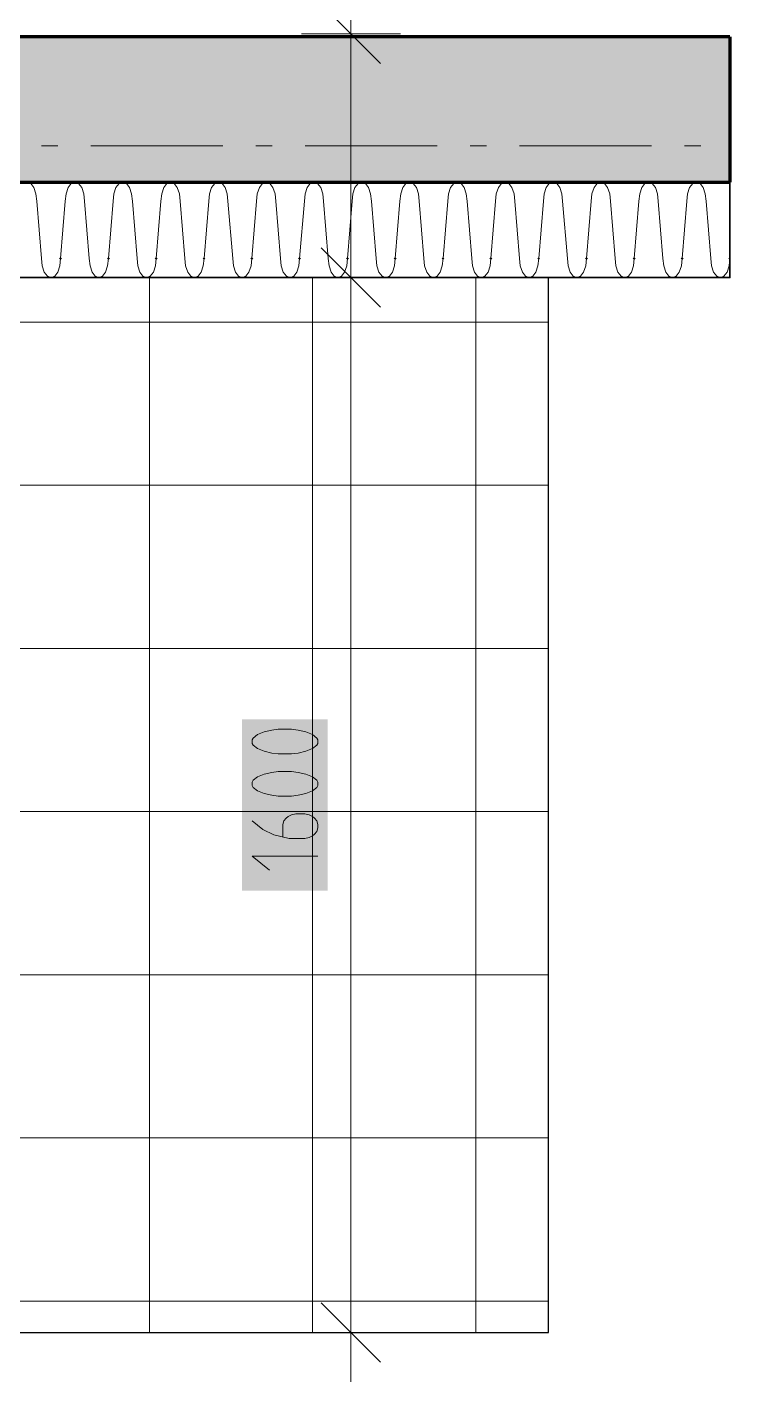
# Model space of a CAD drawing. Header units: millimetres. Extents: x 0 to 594, y 0 to 420.
# Drawn here: x 127.94 to 138.86, y 131.05 to 152.11 of the extents above; entities that cross this region are included whole.
import ezdxf

# ---------------------------------------------------------------- set-up
doc = ezdxf.new("R2010")
doc.units = ezdxf.units.MM
doc.header["$LTSCALE"] = 8
for name, color, linetype in [('PDF_Koty delkove', 7, 'Continuous'), ('PDF_Obecne 0.25', 7, 'Continuous'), ('PDF_Osy hlavni', 7, 'Continuous'), ('PDF_Srafy', 7, 'Continuous'), ('PDF_Steny obvodove nosne', 7, 'Continuous'), ('PDF_Zatepleni', 7, 'Continuous')]:
    doc.layers.add(name, color=color, linetype=linetype)

msp = doc.modelspace()

# ---------------------------------------------------------------- linework, layer by layer
at = {"layer": 'PDF_Koty delkove', "lineweight": 18}
for points in [[(132.971, 131.814), (132.971, 141.401), (132.971, 148.214), (132.971, 152.006), (132.971, 168.201), (132.971, 172.708), (132.971, 188.291), (132.971, 256.401), (132.971, 259.169), (132.971, 296.581)], [(133.432, 151.545), (132.51, 152.467)], [(133.74, 152.006), (132.971, 152.006), (132.203, 152.006)], [(133.432, 147.752), (132.51, 148.675)], [(133.74, 148.214), (132.971, 148.214), (132.203, 148.214)], [(132.048, 141.191), (131.843, 141.191), (131.741, 141.177), (131.621, 141.15), (131.519, 141.109), (131.45, 141.055), (131.434, 141.027), (131.434, 140.973), (131.45, 140.945), (131.519, 140.891), (131.621, 140.85), (131.741, 140.822), (131.843, 140.808), (132.048, 140.808), (132.15, 140.822)], [(132.15, 140.822), (132.27, 140.85), (132.373, 140.891), (132.441, 140.945), (132.459, 140.973), (132.459, 141.027), (132.441, 141.055), (132.373, 141.109), (132.27, 141.15), (132.15, 141.177), (132.048, 141.191)], [(131.911, 139.522), (131.911, 139.713), (131.929, 139.768), (131.963, 139.809), (131.997, 139.836), (132.048, 139.863), (132.116, 139.877), (132.253, 139.877), (132.321, 139.863), (132.373, 139.836), (132.406, 139.809)], [(132.406, 139.809), (132.441, 139.768), (132.459, 139.713), (132.459, 139.659), (132.441, 139.604), (132.406, 139.563), (132.373, 139.536), (132.321, 139.508), (132.253, 139.494), (132.014, 139.494), (131.775, 139.549), (131.604, 139.631), (131.434, 139.768)], [(132.459, 139.22), (131.434, 139.22), (131.706, 139.002)], [(133.432, 131.353), (132.51, 132.275)], [(133.74, 131.814), (132.971, 131.814), (132.203, 131.814)], [(132.971, 131.814), (132.971, 131.045)]]:
    msp.add_lwpolyline(points, dxfattribs=at)
msp.add_lwpolyline([(132.048, 140.534), (131.843, 140.534), (131.741, 140.52), (131.621, 140.493), (131.519, 140.452), (131.45, 140.398), (131.434, 140.37), (131.434, 140.316), (131.45, 140.288), (131.519, 140.234), (131.621, 140.193), (131.741, 140.165), (131.843, 140.151), (132.048, 140.151), (132.15, 140.165), (132.27, 140.193), (132.373, 140.234), (132.441, 140.288), (132.459, 140.316), (132.459, 140.37), (132.441, 140.398), (132.373, 140.452), (132.27, 140.493), (132.15, 140.52)], close=True, dxfattribs=at)
at = {"layer": 'PDF_Koty delkove', "color": 7, "lineweight": 18, "true_color": 0xffffff, "transparency": 33554559}
msp.add_solid([(132.612, 138.683), (132.612, 141.345), (131.28, 138.683), (131.28, 141.345)], dxfattribs=at)
at = {"layer": 'PDF_Obecne 0.25', "lineweight": 25}
msp.add_lwpolyline([(109.99, 131.814), (136.043, 131.814), (136.043, 148.214)], dxfattribs=at)
at = {"layer": 'PDF_Osy hlavni', "lineweight": 18}
for points in [[(128.418, 150.264), (128.162, 150.264)], [(130.981, 150.264), (128.931, 150.264)], [(131.749, 150.264), (131.493, 150.264)], [(134.312, 150.264), (132.262, 150.264)], [(135.081, 150.264), (134.824, 150.264)], [(137.643, 150.264), (135.593, 150.264)], [(138.412, 150.264), (138.156, 150.264)]]:
    msp.add_lwpolyline(points, dxfattribs=at)
at = {"layer": 'PDF_Srafy', "lineweight": 9}
for points in [[(134.912, 148.214), (134.912, 144.985), (129.839, 144.985), (124.765, 144.985), (119.692, 144.985), (114.619, 144.985), (114.546, 144.985)], [(132.376, 148.214), (132.376, 147.522), (127.302, 147.522), (122.229, 147.522), (117.155, 147.522), (115.395, 147.522)], [(129.839, 148.214), (129.839, 144.985), (129.839, 139.912)], [(132.376, 147.522), (132.376, 142.449), (127.302, 142.449), (122.229, 142.449), (117.155, 142.449), (113.697, 142.449)], [(136.043, 147.522), (132.376, 147.522)], [(134.912, 144.985), (134.912, 139.912), (129.839, 139.912), (124.765, 139.912), (119.692, 139.912), (114.619, 139.912), (112.848, 139.912)], [(136.043, 144.985), (134.912, 144.985)], [(136.043, 142.449), (132.376, 142.449)], [(132.376, 142.449), (132.376, 137.375), (132.376, 132.302)], [(129.839, 139.912), (129.839, 134.838), (129.839, 131.814)], [(136.043, 139.912), (134.912, 139.912)], [(134.912, 139.912), (134.912, 134.838), (134.912, 131.814)], [(136.043, 137.375), (132.376, 137.375), (127.302, 137.375), (122.229, 137.375), (117.155, 137.375), (112.082, 137.375), (111.999, 137.375)], [(136.043, 134.838), (134.912, 134.838), (129.839, 134.838), (124.765, 134.838), (119.692, 134.838), (114.619, 134.838), (111.15, 134.838)], [(136.043, 132.302), (132.376, 132.302), (127.302, 132.302), (122.229, 132.302), (117.155, 132.302), (112.082, 132.302), (110.301, 132.302)], [(132.376, 132.302), (132.376, 131.814)]]:
    msp.add_lwpolyline(points, dxfattribs=at)
at = {"layer": 'PDF_Steny obvodove nosne', "lineweight": 70}
for points in [[(138.862, 151.955), (123.744, 151.955), (123.692, 151.955)], [(138.862, 151.955), (138.862, 150.622), (138.862, 149.854), (138.862, 149.7)], [(123.692, 149.7), (138.862, 149.7)]]:
    msp.add_lwpolyline(points, dxfattribs=at)
at = {"layer": 'PDF_Steny obvodove nosne', "color": 9, "lineweight": 9, "true_color": 0xc0c0c0, "transparency": 33554559}
msp.add_solid([(138.862, 151.955), (123.692, 151.955), (138.862, 149.7), (123.692, 149.7)], dxfattribs=at)
at = {"layer": 'PDF_Zatepleni', "lineweight": 35}
msp.add_lwpolyline([(121.642, 149.495), (121.642, 149.7), (123.692, 149.7), (123.744, 149.7), (138.862, 149.7), (138.862, 148.214), (121.642, 148.214)], dxfattribs=at)
at = {"layer": 'PDF_Zatepleni', "lineweight": 9}
for points in [[(128.088, 149.403), (128.076, 149.517), (128.044, 149.614), (127.995, 149.679), (127.954, 149.7)], [(128.666, 149.7), (128.624, 149.679), (128.576, 149.614), (128.543, 149.517), (128.532, 149.403)], [(128.831, 149.403), (128.819, 149.517), (128.787, 149.614), (128.739, 149.679), (128.697, 149.7)], [(129.367, 149.679), (129.319, 149.614), (129.287, 149.517), (129.275, 149.403)], [(129.409, 149.7), (129.367, 149.679)], [(129.574, 149.403), (129.563, 149.517), (129.53, 149.614), (129.482, 149.679), (129.44, 149.7)], [(130.152, 149.7), (130.11, 149.679), (130.062, 149.614), (130.03, 149.517), (130.018, 149.403)], [(130.317, 149.403), (130.306, 149.517), (130.273, 149.614), (130.225, 149.679), (130.183, 149.7)], [(130.895, 149.7), (130.854, 149.679), (130.805, 149.614), (130.773, 149.517), (130.761, 149.403)], [(131.06, 149.403), (131.049, 149.517), (131.016, 149.614), (130.968, 149.679), (130.926, 149.7)], [(131.638, 149.7), (131.597, 149.679), (131.548, 149.614), (131.516, 149.517), (131.504, 149.403)], [(131.803, 149.403), (131.792, 149.517), (131.759, 149.614), (131.711, 149.679), (131.669, 149.7)], [(132.381, 149.7), (132.34, 149.679), (132.291, 149.614), (132.259, 149.517), (132.248, 149.403)], [(132.546, 149.403), (132.535, 149.517), (132.503, 149.614), (132.454, 149.679), (132.413, 149.7)], [(133.125, 149.7), (133.083, 149.679), (133.034, 149.614), (133.002, 149.517), (132.991, 149.403)], [(133.289, 149.403), (133.278, 149.517), (133.246, 149.614), (133.197, 149.679), (133.156, 149.7)], [(133.868, 149.7), (133.826, 149.679), (133.778, 149.614), (133.745, 149.517), (133.734, 149.403)], [(134.033, 149.403), (134.021, 149.517), (133.989, 149.614), (133.94, 149.679), (133.899, 149.7)], [(134.611, 149.7), (134.569, 149.679), (134.521, 149.614), (134.488, 149.517), (134.477, 149.403)], [(134.776, 149.403), (134.764, 149.517), (134.732, 149.614), (134.683, 149.679), (134.642, 149.7)], [(135.354, 149.7), (135.312, 149.679), (135.264, 149.614), (135.231, 149.517), (135.22, 149.403)], [(135.519, 149.403), (135.507, 149.517), (135.475, 149.614), (135.427, 149.679), (135.385, 149.7)], [(136.097, 149.7), (136.055, 149.679), (136.007, 149.614), (135.975, 149.517), (135.963, 149.403)], [(136.262, 149.403), (136.251, 149.517), (136.218, 149.614), (136.17, 149.679), (136.128, 149.7)], [(136.84, 149.7), (136.799, 149.679), (136.75, 149.614), (136.718, 149.517), (136.706, 149.403)], [(136.913, 149.679), (136.871, 149.7)], [(137.005, 149.403), (136.994, 149.517), (136.961, 149.614), (136.913, 149.679)], [(137.583, 149.7), (137.542, 149.679), (137.493, 149.614), (137.461, 149.517), (137.449, 149.403)], [(137.748, 149.403), (137.737, 149.517), (137.704, 149.614), (137.656, 149.679), (137.614, 149.7)], [(138.326, 149.7), (138.285, 149.679), (138.236, 149.614), (138.204, 149.517), (138.193, 149.403)], [(138.491, 149.403), (138.48, 149.517), (138.448, 149.614), (138.399, 149.679), (138.358, 149.7)], [(128.161, 148.511), (128.088, 149.403)], [(128.532, 149.403), (128.458, 148.511)], [(128.532, 149.403), (128.532, 149.403)], [(128.532, 149.403), (128.532, 149.403)], [(128.904, 148.511), (128.831, 149.403)], [(129.275, 149.403), (129.202, 148.511)], [(129.275, 149.403), (129.275, 149.403)], [(129.647, 148.511), (129.574, 149.403)], [(130.018, 149.403), (129.945, 148.511)], [(130.018, 149.403), (130.018, 149.403)], [(130.391, 148.511), (130.317, 149.403)], [(130.761, 149.403), (130.688, 148.511)], [(130.761, 149.403), (130.761, 149.403)], [(131.134, 148.511), (131.06, 149.403)], [(131.504, 149.403), (131.431, 148.511)], [(131.504, 149.403), (131.504, 149.403)], [(131.877, 148.511), (131.803, 149.403)], [(132.248, 149.403), (132.174, 148.511)], [(132.248, 149.403), (132.248, 149.403)], [(132.62, 148.511), (132.546, 149.403)], [(132.991, 149.403), (132.917, 148.511)], [(132.991, 149.403), (132.991, 149.403)], [(133.363, 148.511), (133.289, 149.403)], [(133.734, 149.403), (133.66, 148.511)], [(133.734, 149.403), (133.734, 149.403)], [(134.106, 148.511), (134.033, 149.403)], [(134.477, 149.403), (134.403, 148.511)], [(134.477, 149.403), (134.477, 149.403)], [(134.849, 148.511), (134.776, 149.403)], [(135.22, 149.403), (135.147, 148.511)], [(135.22, 149.403), (135.22, 149.403)], [(135.592, 148.511), (135.519, 149.403)], [(135.963, 149.403), (135.89, 148.511)], [(135.963, 149.403), (135.963, 149.403)], [(136.336, 148.511), (136.262, 149.403)], [(136.706, 149.403), (136.633, 148.511)], [(136.706, 149.403), (136.706, 149.403)], [(137.079, 148.511), (137.005, 149.403)], [(137.449, 149.403), (137.376, 148.511)], [(137.449, 149.403), (137.449, 149.403)], [(137.822, 148.511), (137.748, 149.403)], [(138.193, 149.403), (138.119, 148.511)], [(138.193, 149.403), (138.193, 149.403)], [(138.565, 148.511), (138.491, 149.403)], [(128.161, 148.511), (128.173, 148.397), (128.205, 148.301), (128.253, 148.236), (128.31, 148.214)], [(128.31, 148.214), (128.367, 148.236), (128.415, 148.301), (128.447, 148.397), (128.458, 148.511)], [(128.904, 148.511), (128.916, 148.397), (128.948, 148.301), (128.996, 148.236), (129.053, 148.214)], [(129.053, 148.214), (129.11, 148.236), (129.158, 148.301), (129.19, 148.397), (129.202, 148.511)], [(129.647, 148.511), (129.659, 148.397), (129.691, 148.301), (129.739, 148.236), (129.796, 148.214)], [(129.796, 148.214), (129.853, 148.236), (129.901, 148.301), (129.933, 148.397), (129.945, 148.511)], [(130.391, 148.511), (130.402, 148.397), (130.434, 148.301), (130.482, 148.236), (130.539, 148.214)], [(130.539, 148.214), (130.596, 148.236), (130.644, 148.301), (130.677, 148.397), (130.688, 148.511)], [(131.134, 148.511), (131.145, 148.397), (131.177, 148.301), (131.225, 148.236), (131.282, 148.214)], [(131.282, 148.214), (131.339, 148.236), (131.387, 148.301), (131.42, 148.397), (131.431, 148.511)], [(131.877, 148.511), (131.888, 148.397), (131.92, 148.301), (131.969, 148.236), (132.025, 148.214)], [(132.025, 148.214), (132.082, 148.236), (132.131, 148.301), (132.163, 148.397), (132.174, 148.511)], [(132.62, 148.511), (132.631, 148.397), (132.663, 148.301), (132.712, 148.236), (132.769, 148.214)], [(132.769, 148.214), (132.769, 148.214), (132.825, 148.236), (132.874, 148.301), (132.906, 148.397), (132.917, 148.511)], [(133.363, 148.511), (133.374, 148.397), (133.407, 148.301), (133.455, 148.236)], [(133.512, 148.214), (133.569, 148.236), (133.617, 148.301), (133.649, 148.397), (133.66, 148.511)], [(134.106, 148.511), (134.117, 148.397), (134.15, 148.301), (134.198, 148.236), (134.255, 148.214)], [(134.255, 148.214), (134.312, 148.236), (134.36, 148.301), (134.392, 148.397), (134.403, 148.511)], [(134.849, 148.511), (134.861, 148.397), (134.893, 148.301), (134.941, 148.236), (134.998, 148.214)], [(135.103, 148.301), (135.135, 148.397), (135.147, 148.511)], [(135.592, 148.511), (135.604, 148.397), (135.636, 148.301), (135.684, 148.236), (135.741, 148.214)], [(135.741, 148.214), (135.798, 148.236), (135.846, 148.301), (135.878, 148.397), (135.89, 148.511)], [(136.336, 148.511), (136.347, 148.397), (136.379, 148.301), (136.427, 148.236), (136.484, 148.214)], [(136.484, 148.214), (136.541, 148.236), (136.589, 148.301), (136.621, 148.397), (136.633, 148.511)], [(137.079, 148.511), (137.09, 148.397), (137.122, 148.301), (137.17, 148.236), (137.227, 148.214)], [(137.227, 148.214), (137.284, 148.236), (137.332, 148.301), (137.365, 148.397), (137.376, 148.511)], [(137.822, 148.511), (137.833, 148.397), (137.865, 148.301), (137.914, 148.236), (137.97, 148.214)], [(137.97, 148.214), (138.027, 148.236), (138.075, 148.301), (138.108, 148.397), (138.119, 148.511)], [(138.565, 148.511), (138.576, 148.397), (138.608, 148.301), (138.657, 148.236), (138.714, 148.214)], [(138.714, 148.214), (138.77, 148.236), (138.819, 148.301), (138.851, 148.397), (138.862, 148.511)], [(134.998, 148.214), (135.055, 148.236), (135.103, 148.301)], [(133.455, 148.236), (133.512, 148.214)]]:
    msp.add_lwpolyline(points, dxfattribs=at)
at = {"layer": 'PDF_Zatepleni', "lineweight": 9, "transparency": 33554559}
for points in [[(128.458, 148.488), (128.435, 148.511), (128.482, 148.511), (128.458, 148.534)], [(129.202, 148.488), (129.178, 148.511), (129.225, 148.511), (129.202, 148.534)], [(129.945, 148.488), (129.922, 148.511), (129.968, 148.511), (129.945, 148.534)], [(130.688, 148.488), (130.665, 148.511), (130.711, 148.511), (130.688, 148.534)], [(131.431, 148.488), (131.408, 148.511), (131.454, 148.511), (131.431, 148.534)], [(132.174, 148.488), (132.151, 148.511), (132.197, 148.511), (132.174, 148.534)], [(132.917, 148.488), (132.894, 148.511), (132.94, 148.511), (132.917, 148.534)], [(133.66, 148.488), (133.637, 148.511), (133.683, 148.511), (133.66, 148.534)], [(134.403, 148.488), (134.38, 148.511), (134.426, 148.511), (134.403, 148.534)], [(135.147, 148.488), (135.123, 148.511), (135.17, 148.511), (135.147, 148.534)], [(135.89, 148.488), (135.867, 148.511), (135.913, 148.511), (135.89, 148.534)], [(136.633, 148.488), (136.61, 148.511), (136.656, 148.511), (136.633, 148.534)], [(137.376, 148.488), (137.353, 148.511), (137.399, 148.511), (137.376, 148.534)], [(138.119, 148.488), (138.096, 148.511), (138.142, 148.511), (138.119, 148.534)], [(138.862, 148.488), (138.839, 148.511), (138.862, 148.534)]]:
    msp.add_solid(points, dxfattribs=at)

doc.saveas('drawing.dxf')
